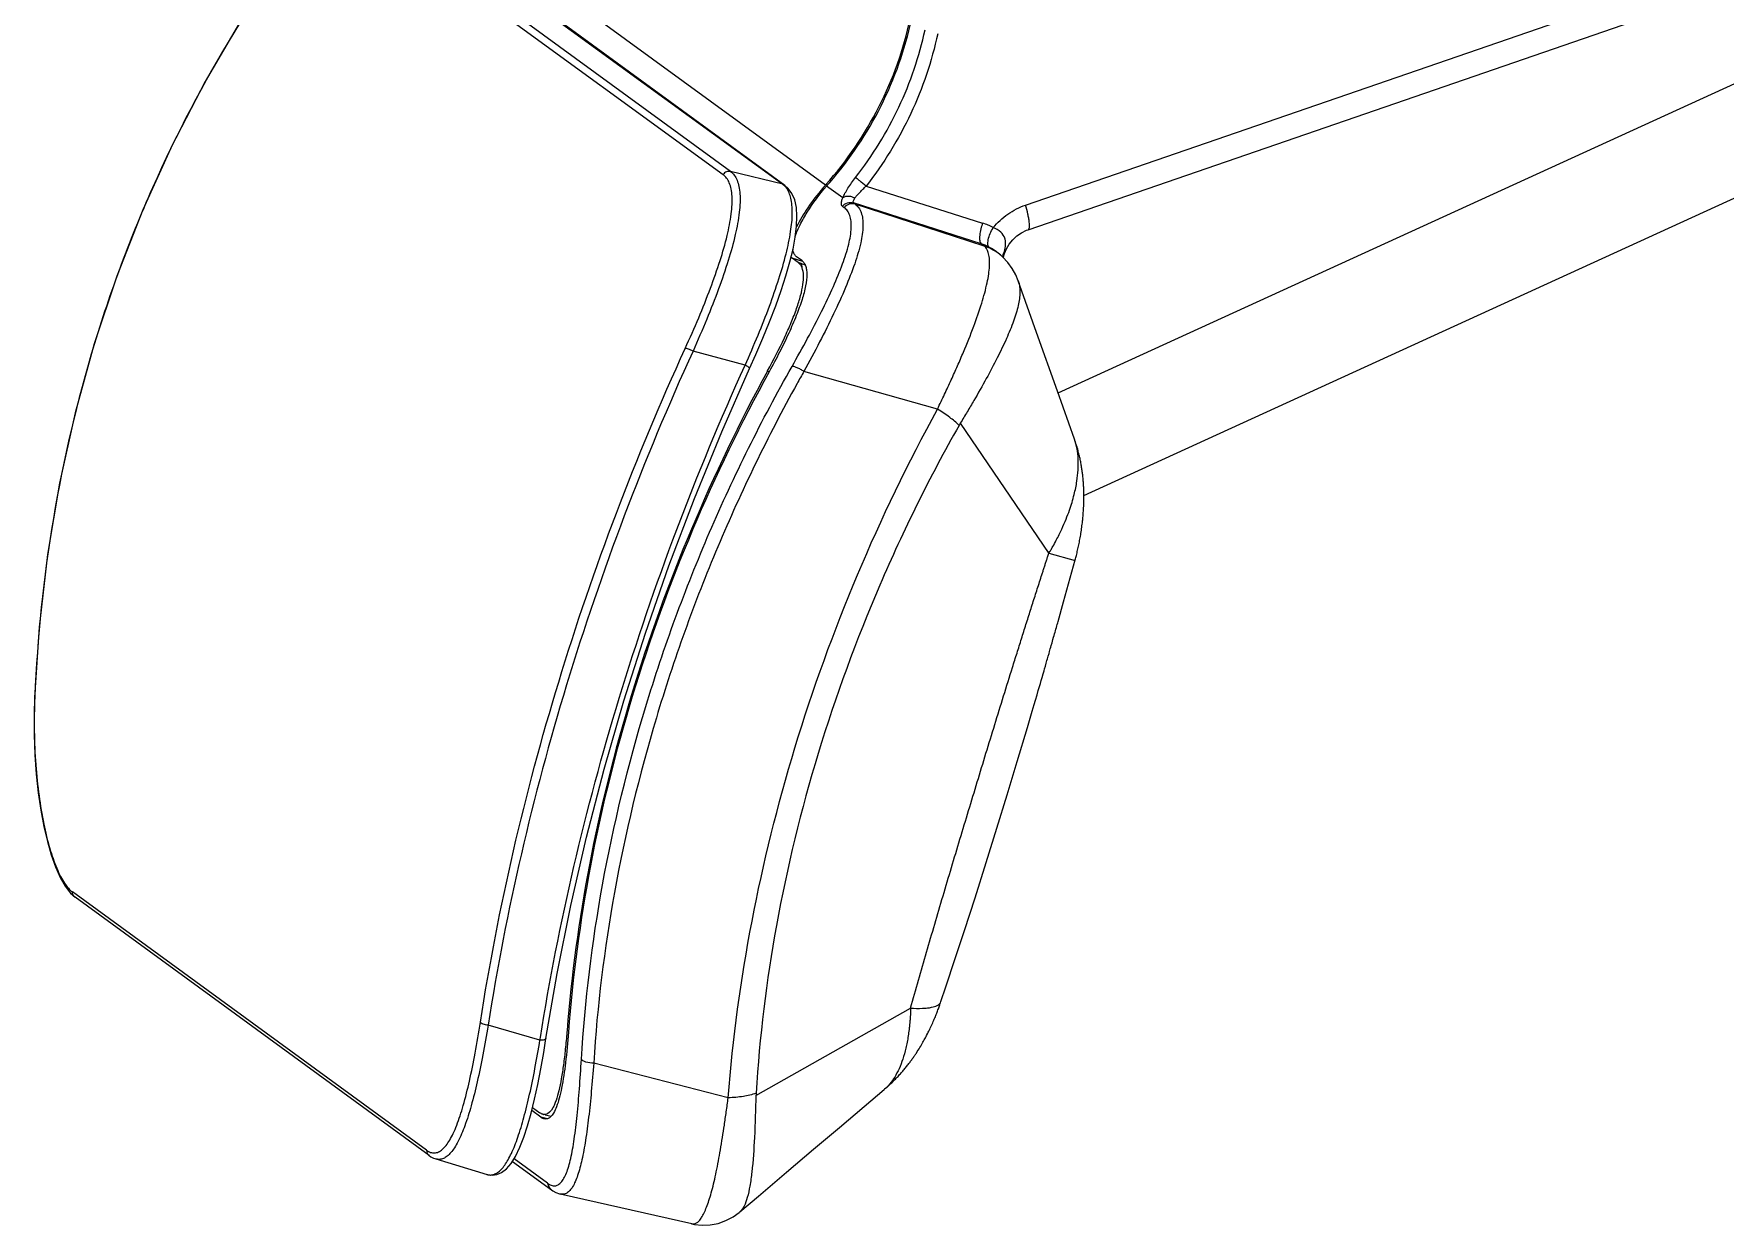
# Model space of a CAD drawing. Extents: x 5 to 415, y 5 to 292.
# Drawn here: x 303.47 to 351.92, y 66.08 to 100.2 of the extents above; entities that cross this region are included whole.
import ezdxf

# ---------------------------------------------------------------- set-up
doc = ezdxf.new("R2010")
doc.units = 0
for name, color, linetype in [('JCHT35K24A-上DXF_CONTINUOUS_LINE', 7, 'CONTINUOUS'), ('JCHT35K24A-下DXF_CONTINUOUS_LINE', 7, 'CONTINUOUS'), ('JCHT35K24A-按DXF_CONTINUOUS_LINE', 7, 'CONTINUOUS')]:
    doc.layers.add(name, color=color, linetype=linetype)

msp = doc.modelspace()

# ---------------------------------------------------------------- linework, layer by layer
at = {"layer": 'JCHT35K24A-上DXF_CONTINUOUS_LINE', "color": 7, "linetype": 'Continuous'}
for p, q in [((326.146, 95.866), (317.366, 102.269)), ((326.159, 95.881), (326.146, 95.866)), ((326.159, 95.881), (326.202, 95.867)), ((325.365, 93.652), (325.189, 93.78)), ((325.495, 93.682), (325.189, 93.78)), ((325.425, 93.632), (325.365, 93.652)), ((324.484, 90.539), (324.489, 90.548)), ((324.484, 90.539), (324.489, 90.548)), ((324.534, 90.525), (324.484, 90.539)), ((318.744, 71.655), (318.74, 71.612)), ((318.792, 71.643), (318.744, 71.655)), ((317.755, 69.454), (317.962, 69.302)), ((318.121, 69.241), (318.286, 69.202))]:
    msp.add_line(p, q, dxfattribs=at)
for centre, radius, start, end in [((331.168, 91.414), 6.712, 139.295, 139.4657), ((331.172, 91.41), 6.718, 139.1244, 139.295), ((331.181, 91.403), 6.729, 138.4427, 139.1244), ((325.192, 93.415), 0.293, 48.8889, 53.8945), ((325.081, 93.345), 0.425, 21.1442, 25.8153), ((318.102, 69.441), 0.19, 257.239, 259.8251)]:
    msp.add_arc(centre, radius, start, end, dxfattribs=at)
msp.add_ellipse((319.118, 102.103), major_axis=(6.76, 7.379), ratio=0.938928, start_param=-1.553975, end_param=-1.012232, dxfattribs=at)
for points, knots in [([(326.067, 95.776), (325.914, 95.598), (325.642, 95.244), (325.411, 94.861), (325.318, 94.672)], [0, 0, 0, 0, 0.526241, 1, 1, 1, 1]), ([(325.385, 93.636), (325.393, 93.629), (325.424, 93.598), (325.449, 93.56), (325.464, 93.53)], [0, 0, 0, 0, 0.242196, 1, 1, 1, 1]), ([(325.562, 93.578), (325.536, 93.587), (325.498, 93.601), (325.453, 93.619), (325.433, 93.627), (325.425, 93.632)], [0, 0, 0, 0, 0.561646, 0.821479, 1, 1, 1, 1]), ([(325.477, 93.498), (325.482, 93.522), (325.481, 93.561), (325.456, 93.606), (325.437, 93.624), (325.425, 93.632)], [0, 0, 0, 0, 0.48563, 0.724046, 1, 1, 1, 1]), ([(324.489, 90.548), (324.658, 90.858), (324.893, 91.314), (325.162, 91.916), (325.32, 92.32), (325.437, 92.686), (325.507, 93.005), (325.528, 93.273), (325.503, 93.434), (325.477, 93.498)], [0, 0, 0, 0, 0.334516, 0.486397, 0.624387, 0.746026, 0.849553, 0.933902, 1, 1, 1, 1]), ([(324.484, 90.539), (323.684, 89.069), (322.222, 86.031), (320.507, 81.295), (319.311, 76.482), (318.868, 73.246), (318.744, 71.655)], [0, 0, 0, 0, 0.252651, 0.507972, 0.759181, 1, 1, 1, 1]), ([(318.74, 71.612), (318.727, 71.449), (318.699, 71.137), (318.647, 70.692), (318.587, 70.294), (318.518, 69.951), (318.45, 69.705), (318.387, 69.541), (318.314, 69.389), (318.214, 69.262), (318.119, 69.252)], [0, 0, 0, 0, 0.195029, 0.374988, 0.536341, 0.676466, 0.793181, 0.8423, 0.885186, 1, 1, 1, 1]), ([(318.016, 69.271), (318.011, 69.273), (317.993, 69.282), (317.975, 69.293), (317.962, 69.302)], [0, 0, 0, 0, 0.23736, 1, 1, 1, 1]), ([(318.06, 69.255), (318.056, 69.256), (318.041, 69.26), (318.026, 69.266), (318.016, 69.271)], [0, 0, 0, 0, 0.241688, 1, 1, 1, 1])]:
    msp.add_open_spline(points, degree=3, knots=knots, dxfattribs=at)
for points in [[(325.16, 93.808), (325.168, 93.797), (325.178, 93.788), (325.189, 93.78)], [(318.119, 69.252), (318.102, 69.25), (318.085, 69.251), (318.068, 69.254)]]:
    msp.add_open_spline(points, degree=3, dxfattribs=at)
at = {"layer": 'JCHT35K24A-下DXF_CONTINUOUS_LINE', "color": 7, "linetype": 'Continuous'}
for p, q in [((331.88, 95.296), (356.469, 103.768)), ((331.954, 94.591), (356.543, 103.063)), ((332.808, 89.917), (361.618, 103.087)), ((333.55, 86.982), (362.023, 99.999)), ((326.644, 95.503), (326.179, 95.841)), ((327.314, 95.842), (330.649, 94.779)), ((326.631, 95.264), (326.682, 95.226)), ((326.998, 95.319), (326.946, 95.357)), ((330.61, 94.189), (326.946, 95.357)), ((330.696, 94.123), (326.998, 95.319)), ((330.61, 94.189), (330.646, 94.163)), ((331.044, 93.958), (330.986, 94)), ((325.293, 93.844), (325.457, 93.724)), ((331.052, 93.952), (331.044, 93.958)), ((331.061, 93.946), (331.052, 93.952)), ((331.07, 93.939), (331.061, 93.946)), ((331.079, 93.931), (331.07, 93.939)), ((331.089, 93.924), (331.079, 93.931)), ((331.099, 93.916), (331.089, 93.924)), ((331.11, 93.908), (331.099, 93.916)), ((331.12, 93.899), (331.11, 93.908)), ((331.131, 93.89), (331.12, 93.899)), ((331.142, 93.881), (331.131, 93.89)), ((331.154, 93.872), (331.142, 93.881)), ((331.165, 93.862), (331.154, 93.872)), ((331.177, 93.852), (331.165, 93.862)), ((331.189, 93.841), (331.177, 93.852)), ((331.216, 93.817), (331.207, 93.825)), ((331.218, 93.815), (331.216, 93.817)), ((331.241, 93.791), (331.271, 93.906)), ((332.194, 91.647), (331.67, 93.127)), ((332.789, 89.97), (332.194, 91.647)), ((329.358, 89.456), (325.53, 90.533)), ((333.28, 88.589), (332.789, 89.97)), ((330.008, 89.046), (332.543, 85.319)), ((333.544, 86.672), (333.546, 86.724)), ((333.546, 86.724), (333.548, 86.777)), ((333.508, 86.223), (333.512, 86.254)), ((333.512, 86.254), (333.515, 86.286)), ((333.515, 86.286), (333.518, 86.318)), ((333.518, 86.318), (333.521, 86.35)), ((333.521, 86.35), (333.524, 86.383)), ((333.524, 86.383), (333.527, 86.417)), ((333.527, 86.417), (333.53, 86.453)), ((333.53, 86.453), (333.533, 86.49)), ((333.533, 86.49), (333.536, 86.531)), ((333.536, 86.531), (333.539, 86.575)), ((333.539, 86.575), (333.541, 86.622)), ((333.541, 86.622), (333.544, 86.672)), ((333.435, 85.727), (333.442, 85.768)), ((333.442, 85.768), (333.45, 85.81)), ((333.45, 85.81), (333.457, 85.853)), ((333.457, 85.853), (333.464, 85.895)), ((333.464, 85.895), (333.47, 85.938)), ((333.47, 85.938), (333.477, 85.982)), ((333.477, 85.982), (333.483, 86.026)), ((333.483, 86.026), (333.489, 86.07)), ((333.489, 86.07), (333.495, 86.115)), ((333.495, 86.115), (333.501, 86.161)), ((333.501, 86.161), (333.505, 86.192)), ((333.505, 86.192), (333.508, 86.223)), ((332.547, 85.326), (333.296, 85.118)), ((333.335, 85.265), (333.344, 85.301)), ((333.344, 85.301), (333.353, 85.337)), ((333.353, 85.337), (333.361, 85.374)), ((333.361, 85.374), (333.37, 85.411)), ((333.37, 85.411), (333.378, 85.449)), ((333.378, 85.449), (333.387, 85.487)), ((333.387, 85.487), (333.395, 85.526)), ((333.395, 85.526), (333.403, 85.565)), ((333.403, 85.565), (333.411, 85.605)), ((333.411, 85.605), (333.419, 85.645)), ((333.419, 85.645), (333.427, 85.686)), ((333.427, 85.686), (333.435, 85.727)), ((332.968, 83.932), (333.3, 85.133)), ((333.3, 85.133), (333.31, 85.168)), ((333.31, 85.168), (333.318, 85.199)), ((333.318, 85.199), (333.326, 85.231)), ((333.326, 85.231), (333.335, 85.265)), ((332.811, 83.373), (332.968, 83.932)), ((332.786, 83.286), (332.799, 83.33)), ((332.799, 83.33), (332.811, 83.373)), ((332.649, 82.803), (332.663, 82.851)), ((332.663, 82.851), (332.683, 82.922)), ((332.683, 82.922), (332.696, 82.969)), ((332.696, 82.969), (332.71, 83.015)), ((332.71, 83.015), (332.723, 83.061)), ((332.723, 83.061), (332.736, 83.107)), ((332.736, 83.107), (332.748, 83.152)), ((332.748, 83.152), (332.761, 83.197)), ((332.761, 83.197), (332.774, 83.242)), ((332.774, 83.242), (332.786, 83.286)), ((332.507, 82.303), (332.529, 82.381)), ((332.529, 82.381), (332.551, 82.457)), ((332.551, 82.457), (332.565, 82.508)), ((332.565, 82.508), (332.587, 82.583)), ((332.587, 82.583), (332.601, 82.632)), ((332.601, 82.632), (332.615, 82.681)), ((332.615, 82.681), (332.636, 82.755)), ((332.636, 82.755), (332.649, 82.803)), ((332.352, 81.765), (332.384, 81.876)), ((332.384, 81.876), (332.407, 81.958)), ((332.407, 81.958), (332.423, 82.013)), ((332.423, 82.013), (332.446, 82.093)), ((332.446, 82.093), (332.469, 82.173)), ((332.469, 82.173), (332.492, 82.251)), ((332.492, 82.251), (332.507, 82.303)), ((332.243, 81.391), (332.269, 81.479)), ((332.269, 81.479), (332.302, 81.595)), ((332.302, 81.595), (332.327, 81.681)), ((332.327, 81.681), (332.352, 81.765)), ((332.071, 80.802), (332.127, 80.993)), ((332.127, 80.993), (332.164, 81.118)), ((332.164, 81.118), (332.208, 81.271)), ((332.208, 81.271), (332.243, 81.391)), ((331.932, 80.331), (332.013, 80.604)), ((332.013, 80.604), (332.071, 80.802)), ((331.642, 79.358), (331.932, 80.331)), ((331.353, 78.405), (331.642, 79.358)), ((331.06, 77.455), (331.353, 78.405)), ((330.752, 76.471), (331.06, 77.455)), ((330.431, 75.461), (330.752, 76.471)), ((330.128, 74.524), (330.431, 75.461)), ((329.865, 73.72), (330.128, 74.524)), ((329.598, 72.911), (329.865, 73.72)), ((329.456, 72.487), (329.598, 72.911)), ((324.157, 69.799), (328.584, 72.298)), ((329.346, 72.184), (329.358, 72.215)), ((329.358, 72.215), (329.369, 72.245)), ((329.369, 72.245), (329.38, 72.275)), ((329.38, 72.275), (329.391, 72.304)), ((329.391, 72.304), (329.401, 72.332)), ((329.401, 72.332), (329.414, 72.368)), ((329.414, 72.368), (329.423, 72.394)), ((329.423, 72.394), (329.434, 72.426)), ((329.434, 72.426), (329.444, 72.454)), ((329.444, 72.454), (329.455, 72.488)), ((329.132, 71.689), (329.15, 71.728)), ((329.15, 71.728), (329.168, 71.766)), ((329.168, 71.766), (329.186, 71.804)), ((329.186, 71.804), (329.203, 71.841)), ((329.203, 71.841), (329.219, 71.878)), ((329.219, 71.878), (329.235, 71.914)), ((329.235, 71.914), (329.25, 71.95)), ((329.25, 71.95), (329.265, 71.985)), ((329.265, 71.985), (329.28, 72.019)), ((329.28, 72.019), (329.294, 72.053)), ((329.294, 72.053), (329.308, 72.087)), ((329.308, 72.087), (329.321, 72.12)), ((329.321, 72.12), (329.333, 72.152)), ((329.333, 72.152), (329.346, 72.184)), ((328.874, 71.21), (328.896, 71.247)), ((328.896, 71.247), (328.917, 71.284)), ((328.917, 71.284), (328.938, 71.32)), ((328.938, 71.32), (328.958, 71.354)), ((328.958, 71.354), (328.976, 71.388)), ((328.976, 71.388), (328.994, 71.42)), ((328.994, 71.42), (329.011, 71.451)), ((329.011, 71.451), (329.027, 71.481)), ((329.027, 71.481), (329.042, 71.511)), ((329.042, 71.511), (329.057, 71.539)), ((329.079, 71.582), (329.092, 71.609)), ((329.092, 71.609), (329.106, 71.636)), ((329.106, 71.636), (329.119, 71.663)), ((329.119, 71.663), (329.132, 71.689)), ((328.776, 71.054), (328.802, 71.094)), ((328.802, 71.094), (328.827, 71.133)), ((328.827, 71.133), (328.851, 71.172)), ((328.851, 71.172), (328.874, 71.21)), ((323.361, 69.73), (319.508, 70.724)), ((327.836, 69.973), (327.833, 69.971)), ((317.993, 69.175), (317.733, 69.365)), ((318.185, 69.132), (317.993, 69.175)), ((317.18, 67.908), (318.3, 67.091)), ((318.187, 67.283), (317.227, 67.984)), ((322.315, 66.121), (318.549, 66.973))]:
    msp.add_line(p, q, dxfattribs=at)
for points in [[(331.271, 93.906), (331.331, 94.047), (331.412, 94.18), (331.511, 94.302), (331.629, 94.411), (331.762, 94.502), (331.907, 94.573), (331.954, 94.591)], [(331.207, 93.825), (331.201, 93.831), (331.189, 93.841)], [(331.671, 93.126), (331.599, 93.299), (331.497, 93.482), (331.37, 93.655), (331.218, 93.815)], [(333.548, 86.777), (333.548, 86.803), (333.549, 86.831), (333.549, 86.858), (333.55, 86.885), (333.55, 86.912), (333.55, 86.94), (333.55, 86.967), (333.55, 86.995), (333.55, 87.023), (333.549, 87.05), (333.548, 87.078), (333.548, 87.107), (333.547, 87.135), (333.546, 87.163), (333.545, 87.191), (333.543, 87.22), (333.542, 87.248), (333.54, 87.277), (333.539, 87.305), (333.537, 87.334), (333.535, 87.363), (333.532, 87.392), (333.53, 87.421), (333.527, 87.451), (333.525, 87.48), (333.522, 87.51), (333.518, 87.54), (333.515, 87.57), (333.511, 87.6), (333.508, 87.63), (333.504, 87.661), (333.499, 87.691), (333.495, 87.722), (333.49, 87.753), (333.485, 87.784), (333.48, 87.816), (333.475, 87.847), (333.469, 87.879), (333.464, 87.91), (333.457, 87.942), (333.451, 87.974), (333.444, 88.006), (333.438, 88.039), (333.43, 88.071), (333.423, 88.104), (333.415, 88.137), (333.407, 88.17), (333.399, 88.203), (333.39, 88.236), (333.381, 88.27), (333.372, 88.303), (333.362, 88.338), (333.352, 88.372), (333.341, 88.408), (333.33, 88.443), (333.319, 88.48), (333.306, 88.516), (333.294, 88.554), (333.281, 88.59)], [(329.057, 71.539), (329.064, 71.554), (329.079, 71.582)], [(327.836, 69.973), (327.87, 70.002), (327.901, 70.029), (327.931, 70.056), (327.961, 70.082), (327.99, 70.109), (328.018, 70.135), (328.046, 70.162), (328.073, 70.188), (328.1, 70.214), (328.126, 70.24), (328.151, 70.266), (328.176, 70.292), (328.201, 70.318), (328.225, 70.343), (328.249, 70.369), (328.272, 70.394), (328.295, 70.419), (328.317, 70.444), (328.339, 70.469), (328.36, 70.494), (328.381, 70.519), (328.402, 70.543), (328.422, 70.567), (328.442, 70.592), (328.461, 70.615), (328.48, 70.639), (328.498, 70.663), (328.517, 70.686), (328.534, 70.709), (328.552, 70.732), (328.569, 70.755), (328.586, 70.778), (328.602, 70.8), (328.618, 70.822), (328.634, 70.844), (328.649, 70.866), (328.664, 70.887), (328.679, 70.909), (328.694, 70.93), (328.708, 70.951), (328.722, 70.972), (328.736, 70.992), (328.75, 71.013), (328.776, 71.054)], [(323.693, 66.463), (324.224, 66.914), (325.03, 67.6), (325.804, 68.257), (326.545, 68.884), (327.252, 69.483), (327.832, 69.972)], [(318.3, 67.091), (318.338, 67.065), (318.428, 67.015), (318.524, 66.979), (318.549, 66.973)], [(322.314, 66.121), (322.391, 66.106), (322.617, 66.083), (322.844, 66.092), (323.071, 66.135), (323.295, 66.214), (323.5, 66.321), (323.674, 66.446), (323.694, 66.463)]]:
    msp.add_lwpolyline(points, dxfattribs=at)
for centre, radius, start, end in [((350.652, 74.767), 32.296, 139.027, 139.2747), ((330.577, 92.339), 4.788, 132.9616, 133.4012), ((332.099, 94.238), 1.548, 159.5244, 160.7129), ((330.101, 93.06), 1.805, 61.9179, 72.3265), ((330.205, 92.91), 1.342, 61.9668, 72.4144), ((330.222, 92.849), 1.381, 56.4224, 72.1163), ((330.22, 92.845), 1.385, 53.9075, 56.4166), ((331.645, 93.756), 0.431, 169.7456, 172.2664), ((331.653, 93.754), 0.438, 160.0295, 169.7187), ((331.665, 93.75), 0.451, 150.567, 160.0065), ((367.418, 66.874), 48.108, 150.5417, 151.0161), ((318.209, 69.469), 0.364, 233.8394, 238.0517)]:
    msp.add_arc(centre, radius, start, end, dxfattribs=at)
msp.add_ellipse((319.151, 102.079), major_axis=(6.76, 7.379), ratio=0.938928, start_param=-1.542431, end_param=-1.012592, dxfattribs=at)
for points, knots in [([(327.01, 96.089), (327.495, 96.709), (328.326, 98.056), (328.835, 99.555), (328.999, 100.318)], [0, 0, 0, 0, 0.502143, 1, 1, 1, 1]), ([(329.361, 100.2), (329.192, 99.414), (328.669, 97.869), (327.813, 96.481), (327.314, 95.842)], [0, 0, 0, 0, 0.49789, 1, 1, 1, 1]), ([(326.644, 95.503), (326.662, 95.548), (326.708, 95.641), (326.826, 95.84), (326.932, 95.989), (327.01, 96.089)], [0, 0, 0, 0, 0.208588, 0.452471, 1, 1, 1, 1]), ([(327.314, 95.842), (327.251, 95.89), (327.162, 95.959), (327.062, 96.042), (327.023, 96.076), (327.01, 96.089)], [0, 0, 0, 0, 0.607993, 0.860877, 1, 1, 1, 1]), ([(325.284, 94.408), (325.322, 94.519), (325.425, 94.754), (325.705, 95.245), (325.975, 95.604), (326.177, 95.838)], [0, 0, 0, 0, 0.20882, 0.452328, 1, 1, 1, 1]), ([(326.631, 95.264), (326.619, 95.272), (326.602, 95.301), (326.6, 95.357), (326.614, 95.426), (326.632, 95.476), (326.644, 95.503)], [0, 0, 0, 0, 0.163503, 0.373785, 0.652342, 1, 1, 1, 1]), ([(326.987, 95.495), (326.96, 95.51), (326.9, 95.535), (326.782, 95.555), (326.689, 95.535), (326.644, 95.503)], [0, 0, 0, 0, 0.264572, 0.534922, 1, 1, 1, 1]), ([(326.987, 95.495), (326.976, 95.479), (326.958, 95.451), (326.939, 95.412), (326.932, 95.38), (326.94, 95.362), (326.946, 95.357)], [0, 0, 0, 0, 0.369489, 0.652289, 0.852233, 1, 1, 1, 1]), ([(326.987, 95.495), (327.006, 95.519), (327.048, 95.572), (327.119, 95.65), (327.2, 95.733), (327.257, 95.789), (327.288, 95.817)], [0, 0, 0, 0, 0.210551, 0.453598, 0.719967, 1, 1, 1, 1]), ([(325.19, 90.675), (325.341, 90.942), (325.63, 91.462), (326.027, 92.223), (326.366, 92.932), (326.633, 93.575), (326.814, 94.134), (326.891, 94.55), (326.885, 94.827), (326.852, 94.994), (326.786, 95.131), (326.719, 95.2), (326.682, 95.226)], [0, 0, 0, 0, 0.184529, 0.357918, 0.517238, 0.657337, 0.776602, 0.871073, 0.909771, 0.943266, 0.972556, 1, 1, 1, 1]), ([(326.998, 95.319), (327.037, 95.291), (327.108, 95.218), (327.179, 95.074), (327.217, 94.899), (327.229, 94.607), (327.158, 94.169), (326.981, 93.58), (326.716, 92.904), (326.376, 92.158), (325.976, 91.358), (325.683, 90.812), (325.53, 90.533)], [0, 0, 0, 0, 0.027753, 0.057438, 0.091328, 0.130367, 0.225272, 0.344639, 0.484545, 0.643434, 0.816212, 1, 1, 1, 1]), ([(326.631, 95.264), (326.668, 95.308), (326.77, 95.375), (326.892, 95.374), (326.946, 95.357)], [0, 0, 0, 0, 0.505736, 1, 1, 1, 1]), ([(326.998, 95.319), (326.944, 95.337), (326.821, 95.338), (326.72, 95.27), (326.682, 95.226)], [0, 0, 0, 0, 0.494264, 1, 1, 1, 1]), ([(330.951, 94.652), (331.073, 94.798), (331.357, 95.059), (331.7, 95.234), (331.88, 95.296)], [0, 0, 0, 0, 0.501708, 1, 1, 1, 1]), ([(331.954, 94.591), (331.963, 94.594), (331.98, 94.615), (331.989, 94.662), (331.991, 94.729), (331.984, 94.818), (331.969, 94.923), (331.936, 95.085), (331.904, 95.211), (331.88, 95.296)], [0, 0, 0, 0, 0.039477, 0.102105, 0.195015, 0.317889, 0.466618, 0.634834, 1, 1, 1, 1]), ([(330.638, 94.749), (330.617, 94.69), (330.584, 94.571), (330.561, 94.424), (330.561, 94.318), (330.57, 94.25), (330.589, 94.203), (330.61, 94.189)], [0, 0, 0, 0, 0.324476, 0.637046, 0.766005, 0.869366, 1, 1, 1, 1]), ([(330.835, 94.094), (330.814, 94.109), (330.797, 94.159), (330.798, 94.23), (330.814, 94.338), (330.863, 94.483), (330.919, 94.596), (330.951, 94.652)], [0, 0, 0, 0, 0.130293, 0.233333, 0.362702, 0.676909, 1, 1, 1, 1]), ([(331.272, 93.971), (331.286, 94.035), (331.307, 94.129), (331.309, 94.256), (331.281, 94.386), (331.166, 94.542), (331.029, 94.619), (330.951, 94.652)], [0, 0, 0, 0, 0.230963, 0.341094, 0.451745, 0.698065, 1, 1, 1, 1]), ([(325.293, 93.844), (325.268, 93.862), (325.226, 93.921), (325.215, 93.99), (325.213, 94.028)], [0, 0, 0, 0, 0.447317, 1, 1, 1, 1]), ([(329.358, 89.456), (329.391, 89.528), (329.459, 89.668), (329.591, 89.946), (329.749, 90.286), (329.929, 90.688), (330.149, 91.197), (330.389, 91.794), (330.621, 92.456), (330.759, 92.958), (330.825, 93.312), (330.849, 93.535), (330.85, 93.73), (330.828, 93.894), (330.78, 94.028), (330.726, 94.097), (330.696, 94.123)], [0, 0, 0, 0, 0.04733, 0.093906, 0.184951, 0.273305, 0.358828, 0.518809, 0.660001, 0.780683, 0.831777, 0.876625, 0.915565, 0.948577, 0.976114, 1, 1, 1, 1]), ([(330.696, 94.123), (330.692, 94.126), (330.676, 94.14), (330.66, 94.153), (330.646, 94.162)], [0, 0, 0, 0, 0.22266, 1, 1, 1, 1]), ([(331.216, 93.817), (331.179, 93.851), (331.022, 93.98), (330.839, 94.075), (330.696, 94.123)], [0, 0, 0, 0, 0.253976, 1, 1, 1, 1]), ([(330.835, 94.094), (330.849, 94.087), (330.901, 94.058), (330.951, 94.026), (330.986, 94)], [0, 0, 0, 0, 0.261762, 1, 1, 1, 1]), ([(325.457, 93.724), (325.482, 93.705), (325.53, 93.657), (325.578, 93.562), (325.607, 93.446), (325.62, 93.252), (325.582, 92.959), (325.475, 92.563), (325.308, 92.11), (325.091, 91.609), (324.829, 91.074), (324.636, 90.71), (324.534, 90.524)], [0, 0, 0, 0, 0.027569, 0.057355, 0.091166, 0.130137, 0.225484, 0.344433, 0.484753, 0.643229, 0.816394, 1, 1, 1, 1]), ([(331.272, 93.971), (331.269, 93.957), (331.256, 93.899), (331.244, 93.841), (331.236, 93.796)], [0, 0, 0, 0, 0.241614, 1, 1, 1, 1]), ([(331.671, 93.126), (331.706, 93.025), (331.731, 92.784), (331.672, 92.395), (331.532, 91.949), (331.327, 91.449), (331.062, 90.901), (330.749, 90.312), (330.457, 89.8), (330.239, 89.43), (330.109, 89.212), (330.042, 89.102), (330.008, 89.046)], [0, 0, 0, 0, 0.071383, 0.158107, 0.262085, 0.383548, 0.519307, 0.669397, 0.829922, 0.913677, 0.956468, 1, 1, 1, 1]), ([(319.157, 70.832), (319.257, 72.506), (319.676, 75.92), (320.702, 80.122), (321.821, 83.465), (323.132, 86.755), (324.316, 89.138), (325.19, 90.675)], [0, 0, 0, 0, 0.240669, 0.492063, 0.619234, 0.746229, 1, 1, 1, 1]), ([(325.53, 90.533), (325.499, 90.553), (325.435, 90.591), (325.339, 90.637), (325.258, 90.667), (325.208, 90.677), (325.19, 90.675)], [0, 0, 0, 0, 0.295985, 0.60255, 0.851047, 1, 1, 1, 1]), ([(324.534, 90.524), (323.727, 89.054), (322.256, 86.015), (320.535, 81.273), (319.34, 76.451), (318.903, 73.205), (318.783, 71.609)], [0, 0, 0, 0, 0.252664, 0.507746, 0.758834, 1, 1, 1, 1]), ([(325.335, 90.185), (324.496, 88.669), (323.357, 86.325), (322.094, 83.093), (321.015, 79.816), (320.022, 75.701), (319.609, 72.362), (319.508, 70.724)], [0, 0, 0, 0, 0.253982, 0.380997, 0.508252, 0.759453, 1, 1, 1, 1]), ([(323.36, 69.73), (323.622, 73.12), (324.961, 79.964), (327.674, 86.376), (329.358, 89.456)], [0, 0, 0, 0, 0.492081, 1, 1, 1, 1]), ([(329.975, 88.988), (329.891, 89.069), (329.69, 89.234), (329.477, 89.38), (329.358, 89.456)], [0, 0, 0, 0, 0.452163, 1, 1, 1, 1]), ([(329.975, 88.988), (329.135, 87.507), (327.615, 84.443), (325.855, 79.642), (324.663, 74.761), (324.257, 71.473), (324.16, 69.861)], [0, 0, 0, 0, 0.253506, 0.508087, 0.759666, 1, 1, 1, 1]), ([(332.543, 85.319), (332.553, 85.337), (332.574, 85.37), (332.612, 85.436), (332.675, 85.543), (332.754, 85.69), (332.839, 85.856), (332.936, 86.058), (333.037, 86.29), (333.162, 86.619), (333.271, 86.981), (333.373, 87.472), (333.411, 88.008), (333.344, 88.413), (333.281, 88.59)], [0, 0, 0, 0, 0.017535, 0.034145, 0.066566, 0.125377, 0.179233, 0.229165, 0.319953, 0.400025, 0.53484, 0.648894, 0.83615, 1, 1, 1, 1]), ([(328.584, 72.298), (328.735, 72.831), (329.042, 73.903), (329.515, 75.516), (330, 77.142), (330.412, 78.503), (330.745, 79.596), (330.997, 80.417), (331.25, 81.238), (331.463, 81.921), (331.633, 82.467), (331.762, 82.876), (331.891, 83.284), (332.02, 83.692), (332.128, 84.032), (332.215, 84.303), (332.28, 84.507), (332.335, 84.676), (332.378, 84.812), (332.411, 84.913), (332.444, 85.015), (332.471, 85.099), (332.493, 85.167), (332.51, 85.217), (332.523, 85.26), (332.533, 85.289), (332.538, 85.304), (332.541, 85.312), (332.542, 85.317), (332.543, 85.319)], [0, 0, 0, 0, 0.122173, 0.245714, 0.370446, 0.496121, 0.559206, 0.622353, 0.685477, 0.748542, 0.780046, 0.811531, 0.842994, 0.874436, 0.905859, 0.921563, 0.937264, 0.952958, 0.960799, 0.968635, 0.976467, 0.984301, 0.98822, 0.992141, 0.996045, 0.998015, 0.998972, 0.999509, 1, 1, 1, 1]), ([(328.584, 72.299), (328.582, 72.29), (328.585, 72.273), (328.584, 72.246), (328.583, 72.22), (328.582, 72.185), (328.581, 72.142), (328.578, 72.073), (328.572, 71.987), (328.563, 71.886), (328.553, 71.787), (328.539, 71.659), (328.518, 71.504), (328.487, 71.325), (328.44, 71.102), (328.369, 70.846), (328.263, 70.568), (328.138, 70.33), (328, 70.13), (327.892, 70.02), (327.836, 69.973)], [0, 0, 0, 0, 0.010547, 0.021073, 0.031542, 0.041976, 0.062799, 0.083536, 0.124661, 0.165198, 0.205001, 0.243998, 0.319624, 0.39213, 0.461485, 0.591706, 0.70994, 0.816423, 0.912574, 1, 1, 1, 1]), ([(328.584, 72.299), (328.697, 72.292), (328.857, 72.287), (329.06, 72.3), (329.246, 72.327), (329.422, 72.387), (329.455, 72.486)], [0, 0, 0, 0, 0.367441, 0.523483, 0.659147, 1, 1, 1, 1]), ([(318.783, 71.609), (318.761, 71.318), (318.713, 70.782), (318.622, 70.15), (318.529, 69.73), (318.455, 69.489), (318.373, 69.305), (318.302, 69.208), (318.264, 69.176)], [0, 0, 0, 0, 0.348525, 0.640414, 0.760203, 0.860316, 0.939937, 1, 1, 1, 1]), ([(318.187, 67.283), (318.22, 67.259), (318.285, 67.221), (318.394, 67.202), (318.497, 67.235), (318.585, 67.314), (318.663, 67.431), (318.733, 67.586), (318.797, 67.778), (318.854, 68.005), (318.906, 68.265), (318.972, 68.673), (319.039, 69.249), (319.105, 70.011), (319.14, 70.549), (319.157, 70.832)], [0, 0, 0, 0, 0.030355, 0.055477, 0.07973, 0.10764, 0.141888, 0.183663, 0.233751, 0.292112, 0.35804, 0.43122, 0.599062, 0.789348, 1, 1, 1, 1]), ([(319.508, 70.724), (319.433, 70.722), (319.326, 70.734), (319.209, 70.78), (319.167, 70.814), (319.157, 70.832)], [0, 0, 0, 0, 0.590948, 0.837572, 1, 1, 1, 1]), ([(319.508, 70.724), (319.487, 70.453), (319.445, 69.935), (319.37, 69.198), (319.284, 68.543), (319.184, 67.985), (319.082, 67.589), (318.986, 67.335), (318.913, 67.19), (318.834, 67.078), (318.746, 67.001), (318.649, 66.962), (318.582, 66.966), (318.551, 66.973)], [0, 0, 0, 0, 0.201145, 0.384508, 0.549228, 0.6897, 0.804445, 0.851266, 0.890955, 0.924209, 0.951955, 0.976108, 1, 1, 1, 1]), ([(324.16, 69.861), (324.042, 69.818), (323.777, 69.756), (323.506, 69.733), (323.361, 69.73)], [0, 0, 0, 0, 0.463159, 1, 1, 1, 1]), ([(324.157, 69.799), (324.144, 69.398), (324.122, 68.665), (324.066, 67.798), (323.99, 67.224), (323.92, 66.894), (323.833, 66.641), (323.745, 66.507), (323.694, 66.463)], [0, 0, 0, 0, 0.35314, 0.645221, 0.764336, 0.863097, 0.941017, 1, 1, 1, 1]), ([(322.315, 66.121), (322.34, 66.115), (322.396, 66.116), (322.477, 66.157), (322.552, 66.232), (322.624, 66.34), (322.694, 66.48), (322.763, 66.65), (322.83, 66.85), (322.922, 67.17), (323.029, 67.635), (323.146, 68.262), (323.235, 68.838), (323.297, 69.269), (323.334, 69.529), (323.351, 69.663), (323.361, 69.73)], [0, 0, 0, 0, 0.019919, 0.041577, 0.068157, 0.101336, 0.141472, 0.188592, 0.242971, 0.304413, 0.445894, 0.611144, 0.796922, 0.896242, 0.947564, 1, 1, 1, 1]), ([(318.093, 69.127), (318.082, 69.129), (318.067, 69.134), (318.052, 69.14), (318.049, 69.142)], [0, 0, 0, 0, 0.740862, 1, 1, 1, 1]), ([(318.264, 69.176), (318.24, 69.155), (318.186, 69.121), (318.122, 69.12), (318.093, 69.127)], [0, 0, 0, 0, 0.519094, 1, 1, 1, 1]), ([(318.187, 67.283), (318.192, 67.246), (318.216, 67.172), (318.269, 67.114), (318.3, 67.091)], [0, 0, 0, 0, 0.493188, 1, 1, 1, 1])]:
    msp.add_open_spline(points, degree=3, knots=knots, dxfattribs=at)
for points in [[(330.008, 89.046), (329.997, 89.027), (329.986, 89.008), (329.975, 88.988)], [(324.16, 69.861), (324.159, 69.841), (324.157, 69.82), (324.157, 69.799)], [(318.049, 69.142), (318.037, 69.147), (318.026, 69.153), (318.016, 69.16)]]:
    msp.add_open_spline(points, degree=3, dxfattribs=at)
at = {"layer": 'JCHT35K24A-按DXF_CONTINUOUS_LINE', "color": 7, "linetype": 'Continuous'}
for p, q in [((313.069, 103.568), (323.214, 96.17)), ((323.427, 96.257), (313.283, 103.655)), ((314.776, 103.289), (324.921, 95.891)), ((324.986, 95.86), (314.84, 103.259)), ((324.921, 95.891), (323.427, 96.257)), ((323.845, 90.711), (322.353, 91.115)), ((303.492, 81.198), (303.492, 81.198)), ((314.72, 68.23), (304.575, 75.628)), ((314.797, 68.076), (304.652, 75.474)), ((317.97, 71.384), (316.483, 71.806)), ((317.97, 71.384), (317.981, 71.455)), ((317.97, 71.384), (317.982, 71.455)), ((314.983, 67.98), (316.453, 67.534)), ((314.983, 67.98), (314.983, 67.98))]:
    msp.add_line(p, q, dxfattribs=at)
for points in [[(309.366, 100.516), (308.376, 98.831), (307.433, 97.015), (306.589, 95.158), (305.844, 93.259), (305.2, 91.325), (304.654, 89.344), (304.208, 87.329), (303.866, 85.287), (303.625, 83.21), (303.493, 81.198)], [(323.974, 90.616), (324.152, 91.014), (324.356, 91.489), (324.547, 91.957), (324.722, 92.414), (324.879, 92.854), (325.014, 93.272), (325.127, 93.666), (325.217, 94.036), (325.282, 94.38), (325.32, 94.693), (325.331, 94.976), (325.313, 95.228), (325.265, 95.446), (325.187, 95.629), (325.081, 95.775), (324.986, 95.86)], [(318.14, 71.428), (318.46, 73.29), (318.852, 75.242), (319.301, 77.192), (319.809, 79.146), (320.373, 81.098), (320.991, 83.035), (321.665, 84.968), (322.394, 86.892), (323.178, 88.807), (323.974, 90.616)], [(303.492, 81.198), (303.478, 80.708), (303.48, 80.124), (303.502, 79.553), (303.542, 78.997), (303.6, 78.465), (303.674, 77.966), (303.761, 77.502), (303.861, 77.074), (303.971, 76.688), (304.093, 76.344), (304.225, 76.043), (304.366, 75.793), (304.517, 75.595), (304.653, 75.473)], [(316.444, 67.537), (316.596, 67.511), (316.734, 67.529), (316.871, 67.587), (317.008, 67.692), (317.141, 67.845), (317.271, 68.053), (317.395, 68.313), (317.508, 68.604), (317.614, 68.929), (317.715, 69.291), (317.812, 69.687), (317.904, 70.111), (317.992, 70.558), (318.076, 71.03), (318.14, 71.428)], [(314.797, 68.075), (314.846, 68.043), (314.923, 68.002), (314.983, 67.98)]]:
    msp.add_lwpolyline(points, dxfattribs=at)
for centre, radius, start, end in [((324.632, 95.496), 0.489, 45.939, 53.8642), ((324.877, 95.711), 0.185, 53.9451, 76.2625), ((304.761, 75.623), 0.185, 225.0794, 233.8257), ((316.547, 67.829), 0.31, 267.1037, 270.43)]:
    msp.add_arc(centre, radius, start, end, dxfattribs=at)
for points, knots in [([(309.365, 100.499), (308.483, 99.079), (307.294, 96.856), (306.003, 93.749), (304.904, 90.521), (303.924, 86.339), (303.571, 82.915), (303.498, 81.201)], [0, 0, 0, 0, 0.245981, 0.369785, 0.494885, 0.747466, 1, 1, 1, 1]), ([(322.129, 91.191), (322.262, 91.482), (322.514, 92.053), (322.85, 92.891), (323.126, 93.674), (323.331, 94.383), (323.439, 94.921), (323.475, 95.3), (323.475, 95.54), (323.451, 95.749), (323.402, 95.926), (323.325, 96.069), (323.253, 96.142), (323.214, 96.17)], [0, 0, 0, 0, 0.182089, 0.353931, 0.512756, 0.653099, 0.772763, 0.823697, 0.869009, 0.90863, 0.942787, 0.97264, 1, 1, 1, 1]), ([(323.427, 96.257), (323.468, 96.228), (323.542, 96.152), (323.623, 96.005), (323.675, 95.822), (323.702, 95.606), (323.704, 95.358), (323.671, 94.967), (323.565, 94.411), (323.36, 93.679), (323.082, 92.871), (322.743, 92.005), (322.488, 91.416), (322.353, 91.115)], [0, 0, 0, 0, 0.027477, 0.057483, 0.091792, 0.131548, 0.176965, 0.227971, 0.347679, 0.487946, 0.646599, 0.8182, 1, 1, 1, 1]), ([(323.427, 96.257), (323.389, 96.267), (323.302, 96.26), (323.236, 96.204), (323.214, 96.17)], [0, 0, 0, 0, 0.494425, 1, 1, 1, 1]), ([(323.845, 90.711), (323.973, 90.996), (324.215, 91.556), (324.54, 92.381), (324.811, 93.156), (325.019, 93.868), (325.154, 94.497), (325.204, 94.966), (325.193, 95.288), (325.156, 95.535), (325.09, 95.704), (325.023, 95.79)], [0, 0, 0, 0, 0.175879, 0.342529, 0.49813, 0.637372, 0.758873, 0.859211, 0.901721, 0.939076, 1, 1, 1, 1]), ([(316.262, 71.893), (316.775, 75.186), (318.308, 81.775), (320.714, 88.093), (322.129, 91.191)], [0, 0, 0, 0, 0.494608, 1, 1, 1, 1]), ([(322.353, 91.115), (320.94, 88.014), (318.537, 81.691), (316.999, 75.1), (316.483, 71.806)], [0, 0, 0, 0, 0.505408, 1, 1, 1, 1]), ([(322.353, 91.115), (322.331, 91.126), (322.287, 91.146), (322.225, 91.171), (322.172, 91.186), (322.141, 91.192), (322.129, 91.191)], [0, 0, 0, 0, 0.304232, 0.609241, 0.851853, 1, 1, 1, 1]), ([(317.981, 71.455), (318.504, 74.74), (320.047, 81.31), (322.441, 87.617), (323.845, 90.711)], [0, 0, 0, 0, 0.494711, 1, 1, 1, 1]), ([(323.974, 90.616), (323.976, 90.621), (323.963, 90.638), (323.938, 90.657), (323.895, 90.685), (323.863, 90.702), (323.845, 90.711)], [0, 0, 0, 0, 0.100051, 0.321249, 0.641912, 1, 1, 1, 1]), ([(303.498, 81.201), (303.471, 80.557), (303.483, 79.611), (303.607, 78.4), (303.74, 77.599), (303.908, 76.905), (304.078, 76.406), (304.228, 76.08), (304.338, 75.889), (304.45, 75.738), (304.533, 75.659), (304.575, 75.628)], [0, 0, 0, 0, 0.334178, 0.489129, 0.630342, 0.755014, 0.858973, 0.90294, 0.940927, 0.97307, 1, 1, 1, 1]), ([(303.498, 81.201), (303.497, 81.2), (303.495, 81.2), (303.492, 81.199), (303.492, 81.198)], [0, 0, 0, 0, 0.663882, 1, 1, 1, 1]), ([(304.63, 75.492), (304.612, 75.51), (304.584, 75.553), (304.575, 75.604), (304.575, 75.628)], [0, 0, 0, 0, 0.507954, 1, 1, 1, 1]), ([(314.72, 68.23), (314.755, 68.205), (314.827, 68.163), (314.948, 68.143), (315.068, 68.174), (315.181, 68.25), (315.289, 68.367), (315.392, 68.524), (315.493, 68.719), (315.591, 68.952), (315.686, 69.22), (315.814, 69.64), (315.962, 70.239), (316.122, 71.034), (316.216, 71.597), (316.262, 71.893)], [0, 0, 0, 0, 0.030046, 0.056505, 0.083155, 0.113479, 0.149521, 0.192387, 0.242908, 0.301342, 0.36705, 0.439519, 0.604996, 0.793159, 1, 1, 1, 1]), ([(316.483, 71.806), (316.437, 71.522), (316.342, 70.98), (316.183, 70.21), (316.014, 69.53), (315.835, 68.957), (315.67, 68.556), (315.527, 68.304), (315.425, 68.163), (315.319, 68.057), (315.209, 67.988), (315.094, 67.959), (315.019, 67.969), (314.983, 67.98)], [0, 0, 0, 0, 0.199369, 0.382062, 0.545493, 0.684667, 0.798742, 0.845369, 0.885338, 0.919396, 0.948512, 0.974426, 1, 1, 1, 1]), ([(316.483, 71.806), (316.435, 71.81), (316.367, 71.824), (316.294, 71.859), (316.268, 71.881), (316.262, 71.893)], [0, 0, 0, 0, 0.595423, 0.84069, 1, 1, 1, 1]), ([(316.55, 67.519), (316.585, 67.519), (316.659, 67.533), (316.765, 67.591), (316.867, 67.682), (316.966, 67.805), (317.062, 67.96), (317.196, 68.224), (317.352, 68.628), (317.522, 69.195), (317.682, 69.854), (317.834, 70.594), (317.925, 71.113), (317.97, 71.384)], [0, 0, 0, 0, 0.02483, 0.052183, 0.083765, 0.120529, 0.163151, 0.212144, 0.328744, 0.467793, 0.628819, 0.806783, 1, 1, 1, 1]), ([(318.14, 71.428), (318.139, 71.419), (318.128, 71.406), (318.107, 71.396), (318.075, 71.386), (318.029, 71.381), (317.99, 71.382), (317.97, 71.384)], [0, 0, 0, 0, 0.145455, 0.247817, 0.372925, 0.674066, 1, 1, 1, 1]), ([(314.72, 68.23), (314.719, 68.201), (314.732, 68.141), (314.772, 68.093), (314.796, 68.076)], [0, 0, 0, 0, 0.494422, 1, 1, 1, 1]), ([(316.453, 67.533), (316.46, 67.532), (316.485, 67.525), (316.512, 67.521), (316.532, 67.52)], [0, 0, 0, 0, 0.25516, 1, 1, 1, 1])]:
    msp.add_open_spline(points, degree=3, knots=knots, dxfattribs=at)
msp.add_open_spline([(325.023, 95.79), (325.008, 95.81), (324.991, 95.829), (324.972, 95.847)], degree=3, dxfattribs=at)

doc.saveas('drawing.dxf')
